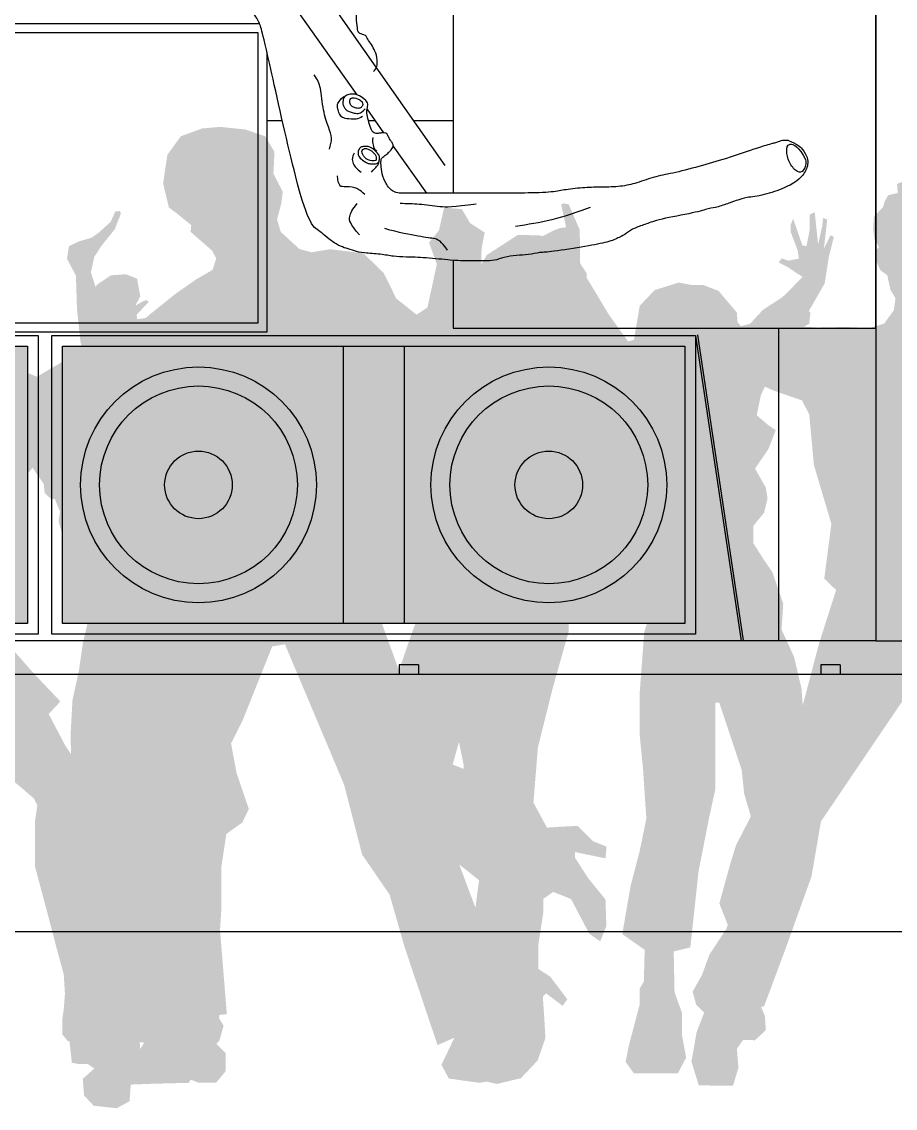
# Model space of a CAD drawing. Header units: metres. Extents: x -22.6 to 47.7, y -9.5 to 1.5.
# Drawn here: x 2.111 to 3.893, y -6.447 to -4.23 of the extents above; entities that cross this region are included whole.
import ezdxf

# ---------------------------------------------------------------- set-up
doc = ezdxf.new("R2010")
doc.units = ezdxf.units.M
for name, color, linetype in [('deco', 7, 'Continuous'), ('furgoone', 7, 'Continuous'), ('griglie', 7, 'Continuous'), ('persone', 7, 'Continuous'), ('sound', 7, 'Continuous')]:
    doc.layers.add(name, color=color, linetype=linetype)
pattern_1 = [(0, (8.6465984, -4.692469), (0.009525, 0.0054992613), [0.00635, -0.0127]), (120, (8.6465984, -4.692469), (-0.009525, 0.0054992613), [0.00635, -0.0127]), (60, (8.6465984, -4.692469), (2e-11, 0.0109985226), [-0.0127, 0.00635])]

msp = doc.modelspace()

# ---------------------------------------------------------------- hatches: boundary and pattern name
at = {"layer": 'griglie', "transparency": 33554618}
h = msp.add_hatch(dxfattribs=at)
h.set_pattern_fill('HONEY', color=256, scale=0.002)
h.set_pattern_definition(pattern_1)
h.paths.add_polyline_path([(2.123, -5.4579), (0.8529, -5.4579), (0.8529, -4.8922), (2.123, -4.8922)])
h = msp.add_hatch(dxfattribs=at)
h.set_pattern_fill('HONEY', color=256, scale=0.002)
h.set_pattern_definition(pattern_1)
h.paths.add_polyline_path([(3.4642, -5.4579), (2.194, -5.4579), (2.194, -4.8922), (3.4642, -4.8922)])
at = {"layer": 'persone', "transparency": 33554483}
h = msp.add_hatch(color=256, dxfattribs=at)
h.dxf.hatch_style = 1
h.paths.add_polyline_path([(2.8293, -5.4118), (2.8444, -5.3811), (2.8423, -5.2107), (2.8358, -5.0728), (2.8401, -4.9671), (2.8531, -4.9391), (2.9156, -4.9563), (2.9453, -4.9551), (2.9952, -4.8968), (3.0132, -4.7939), (3.0483, -4.7324), (3.0493, -4.6931), (3.0557, -4.6602), (3.026, -4.6411), (3.009, -4.6125), (2.9729, -4.6093), (2.9623, -4.656), (2.9421, -4.6804), (2.958, -4.7249), (2.9389, -4.813), (2.9167, -4.8278), (2.8753, -4.7949), (2.8498, -4.743), (2.8084, -4.7027), (2.7405, -4.6942), (2.7023, -4.7005), (2.6777, -4.6939), (2.6395, -4.6589), (2.632, -4.6335), (2.6405, -4.6016), (2.6437, -4.5773), (2.6246, -4.5401), (2.6267, -4.4956), (2.6076, -4.4638), (2.5673, -4.45), (2.5163, -4.4447), (2.4792, -4.4479), (2.4357, -4.4638), (2.4081, -4.5019), (2.3996, -4.5603), (2.4113, -4.6091), (2.4283, -4.6218), (2.4569, -4.6451), (2.4558, -4.6589), (2.4994, -4.6971), (2.5079, -4.713), (2.5004, -4.7364), (2.4675, -4.7554), (2.4251, -4.7851), (2.372, -4.8276), (2.2935, -4.8965), (2.3094, -4.8689), (2.3423, -4.8361), (2.3444, -4.8064), (2.3529, -4.7904), (2.3465, -4.7544), (2.3234, -4.7453), (2.2934, -4.7475), (2.2645, -4.7667), (2.2559, -4.7817), (2.2549, -4.8384), (2.257, -4.8748), (2.212, -4.9422), (2.1671, -5.0138), (2.1649, -5.0556), (2.1821, -5.0845), (2.2452, -5.0866), (2.3052, -5.0374), (2.394, -4.9935), (2.4401, -4.9625), (2.4604, -4.9678), (2.4882, -5.0267), (2.5075, -5.0823), (2.4744, -5.195), (2.4615, -5.2967), (2.4626, -5.3245), (2.3806, -5.5298), (2.3159, -5.7324), (2.3094, -5.7798), (2.318, -5.8531), (2.3223, -5.9092), (2.3375, -6.1448), (2.3375, -6.3108), (2.3612, -6.3129), (2.3353, -6.3517), (2.3159, -6.3712), (2.3159, -6.3992), (2.372, -6.397), (2.4518, -6.3949), (2.482, -6.3453), (2.5144, -6.3086), (2.523, -6.2784), (2.51, -6.2569), (2.5295, -6.2547), (2.5144, -6.0672), (2.4993, -5.9098), (2.4798, -5.8192), (2.5618, -5.6554), (2.6222, -5.5045), (2.6481, -5.5002), (2.7689, -5.7869), (2.8056, -5.9292), (2.8617, -6.0111), (2.8919, -6.1168), (2.9594, -6.3179), (2.9939, -6.3029), (2.9674, -6.3582), (2.9825, -6.3862), (3.045, -6.3949), (3.0968, -6.3862), (3.1184, -6.341), (3.1199, -6.2774), (3.1349, -6.2684), (3.0494, -6.0715), (2.9631, -5.8408), (2.9458, -5.733)])
at = {"layer": 'persone', "transparency": 33554534}
h = msp.add_hatch(dxfattribs=at)
h.set_pattern_fill('ANGLE', color=256)
h.set_pattern_definition([(0, (-23.5244, -2.895), (0, 6.985), [5.08, -1.905]), (90, (-23.5244, -2.895), (-6.985, 4e-16), [5.08, -1.905])])
h.paths.add_polyline_path([(3.466, -5.2229), (3.4207, -5.1673), (3.3918, -5.123), (3.4045, -5.1145), (3.3866, -5.0794), (3.3742, -5.0505), (3.3728, -5.0306), (3.3598, -5.033), (3.3612, -5.0055), (3.3827, -4.9698), (3.3874, -4.9508), (3.3961, -4.9772), (3.4065, -4.9911), (3.4271, -5.0124), (3.446, -5.0132), (3.4624, -5.051), (3.4903, -5.115), (3.5652, -5.2424), (3.5989, -5.2844), (3.5799, -5.3432), (3.5862, -5.4336), (3.622, -5.4504), (3.643, -5.4125), (3.6619, -5.3285), (3.6346, -5.2739), (3.5862, -5.1373), (3.54, -5.0364), (3.5274, -4.9902), (3.54, -4.9776), (3.5232, -4.9377), (3.4979, -4.8957), (3.4685, -4.8347), (3.4474, -4.7733), (3.3865, -4.7187), (3.3276, -4.7019), (3.2982, -4.6914), (3.3255, -4.6683), (3.3381, -4.6115), (3.3402, -4.5548), (3.3255, -4.5149), (3.3003, -4.4749), (3.2732, -4.4507), (3.2304, -4.4364), (3.1614, -4.446), (3.1114, -4.4888), (3.09, -4.5387), (3.0757, -4.6006), (3.0638, -4.6886), (3.0495, -4.7266), (3.0376, -4.748), (2.9876, -4.7742), (2.9591, -4.817), (2.9591, -4.914), (2.9581, -4.9546), (2.9876, -4.9906), (2.9829, -5.062), (2.9829, -5.1381), (2.9829, -5.1904), (3.0043, -5.2285), (3.0162, -5.2713), (3.0424, -5.2856), (3.0002, -5.4218), (2.9969, -5.5585), (3.031, -5.5739), (3.0329, -5.6718), (3.0376, -5.7788), (2.99, -5.8787), (2.9757, -5.9857), (2.9877, -6.1957), (2.9877, -6.279), (2.9615, -6.3289), (2.9448, -6.3622), (2.9496, -6.3836), (2.9853, -6.4027), (3.0281, -6.405), (3.0519, -6.386), (3.0519, -6.3361), (3.0662, -6.3075), (3.0591, -6.2314), (3.0733, -6.0935), (3.1043, -5.9817), (3.1067, -5.8366), (3.1709, -5.7034), (3.2027, -5.5928), (3.2631, -5.5916), (3.3318, -5.5857), (3.3494, -5.7343), (3.3756, -5.7962), (3.4018, -5.8366), (3.4042, -5.9484), (3.4208, -6.0578), (3.4422, -6.1934), (3.4541, -6.26), (3.4422, -6.2956), (3.4184, -6.3289), (3.4379, -6.3668), (3.4773, -6.3976), (3.521, -6.3796), (3.5135, -6.2881), (3.5136, -6.2076), (3.5255, -6.0221), (3.5279, -5.8271), (3.4827, -5.7462), (3.4993, -5.5678), (3.5229, -5.5659), (3.5257, -5.504), (3.5192, -5.4245), (3.5065, -5.3086)])
h.paths.add_polyline_path([(3.1158, -5.1639), (3.091, -5.2045), (3.0792, -5.224), (3.0484, -5.2045), (3.0346, -5.1976), (3.0385, -5.1392), (3.0514, -5.0283), (3.0653, -5.0283), (3.0772, -5.0164), (3.093, -5.0352), (3.1076, -5.0525), (3.0967, -5.0544), (3.1049, -5.137), (3.1214, -5.1392)], flags=16)
h = msp.add_hatch(dxfattribs=at)
h.set_pattern_fill('ANGLE', color=256)
h.set_pattern_definition([(0, (-21.604, -2.895), (0, 6.985), [5.08, -1.905]), (90, (-21.604, -2.895), (-6.985, 4e-16), [5.08, -1.905])])
h.paths.add_polyline_path([(4.2273, -5.1802), (4.2022, -5.0895), (4.2005, -5.0388), (4.2036, -4.9764), (4.2067, -4.9203), (4.2371, -4.8774), (4.2371, -4.836), (4.2141, -4.7915), (4.2157, -4.7639), (4.2525, -4.7454), (4.3247, -4.8038), (4.3692, -4.8375), (4.3938, -4.8851), (4.4265, -4.9371), (4.4809, -4.9935), (4.4782, -5.0155), (4.4675, -5.037), (4.4628, -5.0539), (4.4797, -5.0585), (4.5058, -5.0769), (4.5289, -5.0938), (4.5504, -5.1045), (4.5672, -5.0861), (4.5657, -5.0585), (4.5427, -5.0201), (4.5074, -4.9848), (4.4859, -4.9188), (4.4291, -4.8249), (4.4148, -4.7763), (4.3471, -4.6813), (4.2877, -4.6314), (4.2343, -4.6089), (4.1749, -4.6136), (4.1226, -4.6124), (4.106, -4.5946), (4.0679, -4.5478), (4.0358, -4.4968), (3.9895, -4.46), (3.9277, -4.4434), (3.8909, -4.4458), (3.8791, -4.4557), (3.8374, -4.4855), (3.8235, -4.5251), (3.8077, -4.5489), (3.8077, -4.5827), (3.8235, -4.6303), (3.8414, -4.664), (3.8335, -4.6977), (3.7977, -4.7294), (3.7342, -4.7493), (3.6231, -4.7889), (3.4207, -4.8841), (3.3909, -4.8841), (3.3631, -4.8742), (3.3076, -4.8821), (3.2718, -4.9119), (3.2818, -4.9258), (3.3056, -4.9258), (3.3512, -4.9297), (3.3869, -4.9397), (3.4167, -4.9317), (3.4306, -4.9159), (3.5715, -4.8881), (3.7501, -4.8405), (3.8156, -4.8191), (3.8096, -4.8583), (3.8037, -4.8802), (3.8057, -4.9059), (3.8255, -4.9079), (3.8671, -4.9214), (3.907, -4.9009), (3.9062, -4.922), (3.9276, -4.9581), (3.9585, -4.9694), (3.9829, -4.9784), (3.9794, -5.0303), (3.9589, -5.082), (3.9021, -5.137), (3.8621, -5.2198), (3.8413, -5.3117), (3.8142, -5.5185), (3.7815, -5.5929), (3.9077, -5.6406), (3.9514, -5.8294), (4.0136, -6.0335), (3.9939, -6.1593), (3.9874, -6.2013), (4.0022, -6.2251), (3.9905, -6.2987), (3.9593, -6.3734), (3.9739, -6.4022), (4.0348, -6.4047), (4.0604, -6.3864), (4.0787, -6.3243), (4.0872, -6.295), (4.0909, -6.3182), (4.0909, -6.3462), (4.0897, -6.3742), (4.1043, -6.3742), (4.1092, -6.2706), (4.1165, -6.2317), (4.1165, -6.1841), (4.1043, -6.1354), (4.1128, -6.1196), (4.1259, -6.175), (4.1333, -6.1731), (4.1275, -6.133), (4.125, -6.0635), (4.0921, -5.9856), (4.0726, -5.932), (4.0848, -5.7779), (4.0509, -5.6616), (4.1571, -5.6283), (4.2309, -5.5773), (4.1763, -5.4705), (4.1693, -5.3912), (4.1974, -5.3351)])
at = {"layer": 'persone', "transparency": 33554483}
h = msp.add_hatch(color=256, dxfattribs=at)
h.dxf.hatch_style = 1
h.paths.add_polyline_path([(4.1225, -5.074), (4.1225, -5.024), (4.2368, -5.0074), (4.3319, -4.9812), (4.3867, -4.9432), (4.3986, -4.9146), (4.37, -4.8837), (4.3319, -4.8671), (4.3081, -4.8242), (4.282, -4.81), (4.2391, -4.81), (4.2106, -4.8385), (4.213, -4.8718), (4.1915, -4.8908), (4.163, -4.8908), (4.1106, -4.8813), (4.0345, -4.8789), (3.9988, -4.848), (3.9988, -4.8124), (4.0103, -4.7942), (4.0232, -4.745), (4.0279, -4.7415), (4.0302, -4.731), (4.0302, -4.7076), (4.0395, -4.6979), (4.0384, -4.6792), (4.0348, -4.6701), (4.0379, -4.664), (4.033, -4.6329), (4.0181, -4.5922), (3.9792, -4.5729), (3.9634, -4.5617), (3.9515, -4.5582), (3.933, -4.5505), (3.9338, -4.5603), (3.913, -4.5547), (3.897, -4.561), (3.8984, -4.5797), (3.879, -4.5839), (3.872, -4.5964), (3.8685, -4.6082), (3.8499, -4.6277), (3.8481, -4.6531), (3.8508, -4.673), (3.8565, -4.6827), (3.8602, -4.6903), (3.8527, -4.6973), (3.8539, -4.7171), (3.8632, -4.7374), (3.8771, -4.7473), (3.8835, -4.7769), (3.8939, -4.7943), (3.8905, -4.8187), (3.8707, -4.846), (3.848, -4.8529), (3.8411, -4.8551), (3.7917, -4.8529), (3.7348, -4.8541), (3.7063, -4.8523), (3.7179, -4.8465), (3.7202, -4.8233), (3.6958, -4.7989), (3.6615, -4.7931), (3.6232, -4.8181), (3.5971, -4.8465), (3.5561, -4.8567), (3.5152, -4.8902), (3.5171, -4.9143), (3.5645, -4.9469), (3.6463, -4.9831), (3.703, -5.0026), (3.7179, -5.0314), (3.7274, -5.1347), (3.763, -5.2545), (3.7485, -5.3663), (3.7727, -5.3895), (3.7378, -5.4989), (3.6917, -5.6738), (3.6607, -5.8094), (3.5989, -5.9355), (3.5489, -6.0805), (3.5144, -6.133), (3.499, -6.1749), (3.4799, -6.209), (3.487, -6.2351), (3.5034, -6.252), (3.488, -6.2916), (3.4775, -6.3517), (3.4925, -6.4002), (3.5623, -6.4007), (3.5734, -6.3643), (3.5703, -6.3255), (3.5917, -6.2946), (3.5917, -6.247), (3.6257, -6.2388), (3.6679, -6.1257), (3.7226, -5.9735), (3.7417, -5.8617), (3.9059, -5.6191), (3.9511, -5.6096), (3.9987, -5.662), (4.0344, -5.8284), (4.1153, -5.9474), (4.0772, -6.0924), (4.082, -6.2328), (4.0986, -6.2351), (4.082, -6.2542), (4.0867, -6.266), (4.1105, -6.2803), (4.1105, -6.3089), (4.1296, -6.354), (4.1605, -6.3826), (4.2152, -6.3636), (4.2152, -6.3231), (4.1962, -6.2756), (4.1986, -6.2232), (4.2224, -6.2232), (4.2152, -6.0377), (4.2224, -5.9331), (4.2105, -5.7666), (4.1581, -5.543), (4.0939, -5.3837), (4.1067, -5.3773), (4.0637, -5.2869), (4.0916, -5.1334)])
h = msp.add_hatch(color=256, dxfattribs=at)
h.dxf.hatch_style = 1
h.paths.add_polyline_path([(3.6344, -5.1023), (3.6496, -5.0634), (3.6344, -5.0533), (3.6107, -5.033), (3.6191, -4.9924), (3.6428, -4.9416), (3.7038, -4.8435), (3.7494, -4.764), (3.7579, -4.7099), (3.7681, -4.6693), (3.7613, -4.6659), (3.7562, -4.6761), (3.7478, -4.693), (3.7545, -4.6338), (3.7461, -4.6304), (3.7444, -4.6473), (3.7359, -4.6845), (3.7291, -4.6186), (3.719, -4.6236), (3.719, -4.6541), (3.7122, -4.6879), (3.7038, -4.6862), (3.6851, -4.6321), (3.6801, -4.6439), (3.6801, -4.6592), (3.6944, -4.6972), (3.6968, -4.7135), (3.6752, -4.7176), (3.6619, -4.7129), (3.6554, -4.7211), (3.6734, -4.7304), (3.7041, -4.7508), (3.6682, -4.7877), (3.6428, -4.808), (3.6107, -4.8385), (3.5887, -4.8621), (3.5717, -4.8435), (3.57, -4.8232), (3.5328, -4.7793), (3.5023, -4.7674), (3.4786, -4.7674), (3.4516, -4.7623), (3.4025, -4.7776), (3.372, -4.8097), (3.3602, -4.8791), (3.3483, -4.8824), (3.3094, -4.8283), (3.2505, -4.7303), (3.2496, -4.6546), (3.2269, -4.6025), (3.216, -4.6008), (3.2118, -4.6033), (3.2219, -4.6496), (3.2084, -4.6513), (3.1958, -4.6563), (3.1697, -4.6698), (3.1655, -4.6925), (3.1756, -4.711), (3.205, -4.7404), (3.2358, -4.8642), (3.2492, -4.9086), (3.3206, -5.019), (3.3246, -5.0849), (3.3489, -5.1373), (3.3556, -5.1525), (3.3812, -5.2561), (3.4108, -5.3436), (3.4162, -5.3732), (3.3919, -5.4418), (3.3812, -5.4754), (3.372, -5.5986), (3.372, -5.6866), (3.3787, -5.7542), (3.3855, -5.8557), (3.3719, -5.9223), (3.3533, -5.9934), (3.3364, -6.0915), (3.3821, -6.1236), (3.3804, -6.1879), (3.3719, -6.2031), (3.3719, -6.2353), (3.3499, -6.3182), (3.3432, -6.352), (3.3601, -6.3757), (3.4498, -6.3757), (3.4667, -6.3435), (3.4583, -6.2979), (3.4583, -6.2522), (3.443, -6.2099), (3.4413, -6.127), (3.4752, -6.1186), (3.4769, -6.1033), (3.4921, -5.9629), (3.5141, -5.8513), (3.526, -5.7972), (3.526, -5.6196), (3.5344, -5.6196), (3.5801, -5.7566), (3.5852, -5.8056), (3.5988, -5.8513), (3.5683, -5.9105), (3.5564, -5.9494), (3.5344, -6.0289), (3.5531, -6.0763), (3.5429, -6.1169), (3.5243, -6.1355), (3.5074, -6.1507), (3.5074, -6.1879), (3.5192, -6.1997), (3.5192, -6.2234), (3.5124, -6.2437), (3.5141, -6.286), (3.5514, -6.3063), (3.6072, -6.308), (3.6292, -6.2877), (3.6275, -6.259), (3.6072, -6.2099), (3.6055, -6.1845), (3.5988, -6.1592), (3.6021, -6.1169), (3.6106, -6.1016), (3.6614, -6.0881), (3.6631, -6.0594), (3.7308, -5.8801), (3.7325, -5.8411), (3.724, -5.7921), (3.7088, -5.6797), (3.702, -5.5901), (3.6868, -5.5258), (3.6614, -5.47), (3.6648, -5.4175), (3.6428, -5.3533), (3.6242, -5.3262), (3.6039, -5.2941), (3.6039, -5.2585), (3.6259, -5.2315), (3.6327, -5.2027), (3.6293, -5.1807), (3.6073, -5.1418)])
h = msp.add_hatch(color=256, dxfattribs=at)
h.dxf.hatch_style = 1
h.paths.add_polyline_path([(1.512, -5.5174), (1.5249, -5.4967), (1.5584, -5.476), (1.6093, -5.4575), (1.63, -5.4424), (1.6552, -5.41), (1.6676, -5.3661), (1.6838, -5.3248), (1.6972, -5.3125), (1.7039, -5.2235), (1.7202, -5.1651), (1.737, -5.122), (1.7454, -5.0835), (1.7577, -5.0141), (1.7656, -4.9843), (1.7829, -4.9642), (1.8076, -4.9508), (1.8478, -4.934), (1.8719, -4.9139), (1.8713, -4.8993), (1.8596, -4.8876), (1.8327, -4.874), (1.8271, -4.8622), (1.8288, -4.8444), (1.8348, -4.8322), (1.8292, -4.8124), (1.8003, -4.7878), (1.7813, -4.766), (1.7742, -4.7385), (1.7862, -4.7167), (1.7862, -4.6976), (1.7968, -4.68), (1.832, -4.654), (1.8574, -4.6434), (1.8834, -4.6364), (1.9011, -4.6462), (1.949, -4.6462), (1.9927, -4.6526), (2.0321, -4.6709), (2.0469, -4.6906), (2.0483, -4.7117), (2.0406, -4.7314), (2.0244, -4.7505), (2.0293, -4.792), (2.0286, -4.8237), (2.0117, -4.8568), (1.9884, -4.8899), (1.9624, -4.8941), (1.9666, -4.9139), (1.9821, -4.9399), (2.0117, -4.9441), (2.0624, -4.9357), (2.1188, -4.9448), (2.1498, -4.9575), (2.1928, -4.9582), (2.221, -4.9512), (2.2414, -4.9286), (2.2309, -4.8829), (2.2238, -4.8167), (2.2217, -4.7484), (2.2034, -4.7138), (2.2076, -4.6878), (2.2288, -4.6779), (2.2534, -4.6709), (2.2677, -4.6609), (2.2924, -4.6384), (2.3022, -4.6172), (2.3114, -4.6165), (2.3135, -4.6214), (2.3008, -4.6538), (2.274, -4.6869), (2.2592, -4.7095), (2.2522, -4.7412), (2.2783, -4.8236), (2.2959, -4.8823), (2.3213, -4.9703), (2.3276, -4.9809), (2.3276, -5.0006), (2.315, -5.0048), (2.2438, -5.0323), (2.1113, -5.0407), (2.1282, -5.0656), (2.1522, -5.1001), (2.1486, -5.1198), (2.1282, -5.1466), (2.0979, -5.172), (2.0965, -5.2174), (2.0831, -5.2864), (2.0591, -5.3434), (2.0429, -5.3923), (2.041, -5.4278), (2.0466, -5.4421), (2.0578, -5.4713), (2.0821, -5.4987), (2.1341, -5.558), (2.1899, -5.6169), (2.166, -5.6424), (2.1995, -5.7061), (2.2379, -5.7638), (2.2554, -5.8037), (2.2522, -5.8435), (2.265, -5.896), (2.2666, -5.9964), (2.2634, -6.1031), (2.2713, -6.1939), (2.3303, -6.2241), (2.402, -6.2544), (2.4259, -6.2576), (2.4323, -6.2719), (2.423, -6.2867), (2.311, -6.2937), (2.2495, -6.2975), (2.2257, -6.3103), (2.2056, -6.3103), (2.1936, -6.2958), (2.1936, -6.2668), (2.1968, -6.2451), (2.1992, -6.213), (2.1968, -6.1736), (2.1847, -6.1293), (2.1606, -6.0376), (2.138, -5.9532), (2.138, -5.9114), (2.138, -5.8626), (2.1428, -5.8288), (2.1363, -5.8152), (2.1082, -5.791), (2.0639, -5.7548), (2.0237, -5.7275), (1.9923, -5.7275), (1.9698, -5.7331), (1.9496, -5.742), (1.9328, -5.7412), (1.9142, -5.7355), (1.8941, -5.7355), (1.878, -5.7412), (1.8684, -5.7597), (1.8571, -5.8055), (1.8435, -5.8948), (1.8306, -5.9475), (1.8126, -6.0067), (1.7907, -6.0968), (1.7688, -6.1765), (1.7676, -6.2164), (1.7701, -6.2525), (1.7753, -6.2718), (1.774, -6.2975), (1.7779, -6.3322), (1.783, -6.3592), (1.7869, -6.3747), (1.774, -6.3914), (1.7212, -6.3927), (1.6826, -6.3901), (1.671, -6.3773), (1.6955, -6.2949), (1.7032, -6.273), (1.7032, -6.237), (1.7122, -6.2036), (1.7122, -6.1701), (1.698, -6.1032), (1.698, -6.0389), (1.6993, -5.9784), (1.7135, -5.9231), (1.7367, -5.8626), (1.7315, -5.7931), (1.7276, -5.7172), (1.7198, -5.6974), (1.694, -5.6807), (1.6747, -5.6576), (1.6399, -5.6511), (1.6129, -5.6318), (1.6206, -5.6125), (1.6284, -5.5894), (1.6335, -5.5804), (1.6399, -5.5519), (1.6152, -5.5387), (1.5747, -5.544), (1.5426, -5.546), (1.5301, -5.5499)])
h.paths.add_polyline_path([(1.7899, -5.2966), (1.8314, -5.2711), (1.8505, -5.236), (1.8282, -5.1644), (1.8106, -5.1962), (1.7819, -5.2472), (1.7835, -5.287)], flags=16)
h = msp.add_hatch(color=256, dxfattribs=at)
h.dxf.hatch_style = 1
h.paths.add_polyline_path([(3.2618, -4.9053), (3.2618, -4.8465), (3.2637, -4.7434), (3.2232, -4.6809), (3.1679, -4.6662), (3.1235, -4.6649), (3.0601, -4.7061), (3.0203, -4.7724), (3.0026, -4.8255), (2.9657, -4.8844), (2.9067, -4.9301), (2.8787, -4.9728), (2.8758, -4.9876), (2.8492, -5.0141), (2.8316, -5.0509), (2.8389, -5.0951), (2.861, -5.1131), (2.8728, -5.1514), (2.8978, -5.2044), (2.858, -5.253), (2.7917, -5.2796), (2.7474, -5.2913), (2.7283, -5.3075), (2.7298, -5.3459), (2.7533, -5.3576), (2.7799, -5.3591), (2.8226, -5.3547), (2.8551, -5.309), (2.8919, -5.2796), (2.9126, -5.3031), (2.9199, -5.3963), (2.9332, -5.4081), (2.9081, -5.4744), (2.8786, -5.5599), (2.8624, -5.6675), (2.8271, -5.781), (2.8318, -5.8282), (2.9309, -5.8918), (3.0441, -5.9814), (3.0275, -6.1102), (3.0251, -6.2518), (3.0752, -6.2449), (3.0741, -6.3288), (3.0391, -6.3675), (3.0372, -6.3877), (3.081, -6.3972), (3.1296, -6.3854), (3.1637, -6.3493), (3.1796, -6.3034), (3.1768, -6.2555), (3.1743, -6.2195), (3.1808, -6.2123), (3.2147, -6.2379), (3.2242, -6.2244), (3.1895, -6.1784), (3.1649, -6.1624), (3.1649, -6.1148), (3.1753, -6.0473), (3.1753, -6.0197), (3.1955, -6.0053), (3.2319, -6.02), (3.2691, -6.0907), (3.2913, -6.1062), (3.3039, -6.0749), (3.3021, -6.0207), (3.2665, -5.9771), (3.2397, -5.9351), (3.2397, -5.9241), (3.3023, -5.937), (3.3042, -5.913), (3.2766, -5.902), (3.2453, -5.8707), (3.2066, -5.8726), (3.1827, -5.8744), (3.1551, -5.8229), (3.1643, -5.7102), (3.1937, -5.5925), (3.2269, -5.4747), (3.2287, -5.3643), (3.179, -5.2718), (3.1477, -5.2148), (3.1237, -5.1688), (3.1256, -5.1246), (3.1514, -5.1154), (3.179, -5.1298), (3.2173, -5.1771), (3.2617, -5.2245), (3.3, -5.2688), (3.3428, -5.3141), (3.3667, -5.3105), (3.4183, -5.3565), (3.4441, -5.3767), (3.4551, -5.4466), (3.4772, -5.4852), (3.4993, -5.4926), (3.5324, -5.4779), (3.5343, -5.4411), (3.5251, -5.3877), (3.4993, -5.3528), (3.468, -5.327), (3.4072, -5.2773), (3.4072, -5.2608), (3.3594, -5.2038), (3.3005, -5.1154), (3.2655, -5.0621), (3.2618, -5.0179), (3.2563, -4.9959), (3.2876, -4.9661)])
h.paths.add_polyline_path([(3.0031, -5.6994), (3.0122, -5.7429), (3.0131, -5.7546), (2.9904, -5.7456)], flags=16)
h = msp.add_hatch(color=256, dxfattribs=at)
h.dxf.hatch_style = 1
h.paths.add_polyline_path([(2.4868, -5.1878), (2.5025, -5.1918), (2.5221, -5.1918), (2.5443, -5.1708), (2.5299, -5.1473), (2.5155, -5.1211), (2.4959, -5.1081), (2.4776, -5.0819), (2.475, -5.0555), (2.4606, -5.0254), (2.4501, -4.9967), (2.4462, -4.9783), (2.441, -4.9417), (2.4187, -4.9208), (2.3991, -4.9117), (2.3703, -4.9117), (2.3585, -4.9012), (2.3481, -4.9012), (2.369, -4.8842), (2.4017, -4.8646), (2.4109, -4.8528), (2.3939, -4.8541), (2.3703, -4.8567), (2.3886, -4.8437), (2.4004, -4.8332), (2.3939, -4.8201), (2.3729, -4.8332), (2.3468, -4.8371), (2.3455, -4.828), (2.3625, -4.8097), (2.3703, -4.8018), (2.3651, -4.7979), (2.3585, -4.8005), (2.3337, -4.8149), (2.3193, -4.8254), (2.3219, -4.8136), (2.3232, -4.7979), (2.3219, -4.7901), (2.3114, -4.794), (2.3023, -4.811), (2.2918, -4.8267), (2.2892, -4.8476), (2.2643, -4.8698), (2.2589, -4.8902), (2.2089, -4.9151), (2.1101, -4.9733), (2.0841, -4.9941), (2.0612, -5.0149), (2.0601, -5.0305), (2.083, -5.068), (2.1559, -5.173), (2.1579, -5.1917), (2.1704, -5.2032), (2.1788, -5.2042), (2.1892, -5.2296), (2.1861, -5.2493), (2.1923, -5.2701), (2.2121, -5.2909), (2.2162, -5.318), (2.2422, -5.3876), (2.2485, -5.4431), (2.2356, -5.4992), (2.2277, -5.5541), (2.2146, -5.6143), (2.2107, -5.6849), (2.212, -5.7377), (2.2146, -5.7782), (2.2055, -5.82), (2.2029, -5.8527), (2.1963, -5.8749), (2.2029, -5.9037), (2.229, -5.9286), (2.2159, -6.0951), (2.2094, -6.1526), (2.2042, -6.1984), (2.2042, -6.2716), (2.2133, -6.354), (2.2277, -6.3566), (2.246, -6.3566), (2.2591, -6.3657), (2.2356, -6.3867), (2.2382, -6.4207), (2.2578, -6.4416), (2.3049, -6.4468), (2.3311, -6.4324), (2.335, -6.3775), (2.3324, -6.3579), (2.3533, -6.3331), (2.3481, -6.2651), (2.3402, -6.1997), (2.3429, -6.1487), (2.3455, -6.1291), (2.3455, -6.0441), (2.3429, -5.9918), (2.3455, -5.9473), (2.3599, -5.9316), (2.3952, -5.9316), (2.4004, -5.9408), (2.3939, -6.0101), (2.3847, -6.1147), (2.3847, -6.1565), (2.3782, -6.2101), (2.3782, -6.2533), (2.3782, -6.2703), (2.4057, -6.2964), (2.407, -6.3174), (2.4227, -6.3344), (2.4331, -6.3618), (2.4488, -6.3854), (2.4711, -6.3945), (2.5077, -6.3945), (2.5273, -6.371), (2.5273, -6.3344), (2.4972, -6.3043), (2.5142, -6.2598), (2.5142, -6.1762), (2.5142, -6.1069), (2.5182, -6.0428), (2.5182, -5.9552), (2.5286, -5.8872), (2.5613, -5.8637), (2.5744, -5.8362), (2.5496, -5.7636), (2.5352, -5.6865), (2.5195, -5.6093), (2.5012, -5.5296), (2.4711, -5.4629), (2.4384, -5.3962), (2.4135, -5.3539), (2.4227, -5.3068), (2.4384, -5.2964), (2.4606, -5.299), (2.475, -5.2924), (2.475, -5.265), (2.475, -5.2297), (2.4881, -5.214)])
h.paths.add_polyline_path([(2.1911, -5.0447), (2.1715, -5.0251), (2.1531, -5.0055), (2.178, -4.9937), (2.2068, -4.9702), (2.2395, -4.9466), (2.2421, -4.9545), (2.2238, -4.9649), (2.2212, -4.9859), (2.2081, -5.0055), (2.2055, -5.0185)], flags=16)

# ---------------------------------------------------------------- linework, layer by layer
at = {"layer": 'deco'}
for points in [[(2.9913, -4.717), (2.9913, -4.8556), (3.8539, -4.8556), (3.8539, -3.0576), (2.9913, -3.0576), (2.9913, -4.5801)], [(2.675, -4.0967), (2.9741, -4.5232)], [(2.7956, -4.3794), (2.6099, -4.117)], [(2.8502, -4.4567), (2.8158, -4.408)], [(2.9376, -4.5801), (2.869, -4.4833)]]:
    msp.add_lwpolyline(points, dxfattribs=at)
for points, knots in [([(2.8285, -4.3319), (2.8362, -4.3265), (2.8375, -4.3058), (2.8321, -4.2902), (2.8246, -4.2767), (2.8164, -4.2647), (2.814, -4.259), (2.811, -4.2575), (2.7966, -4.253), (2.7966, -4.2451), (2.793, -4.2217), (2.7969, -4.192), (2.8116, -4.1659), (2.8164, -4.1557), (2.8152, -4.1104), (2.8167, -4.0987), (2.8104, -4.0939), (2.7987, -4.0854), (2.7936, -4.0782), (2.7927, -4.0635), (2.799, -4.0146), (2.7992, -3.9648)], [0, 0, 0, 0, 1, 2, 3, 4, 5, 6, 7, 8, 9, 10, 11, 12, 13, 14, 15, 16, 17, 18, 18.893786, 18.893786, 18.893786, 18.893786]), ([(3.6758, -4.4727), (3.693, -4.4796), (3.7049, -4.4896), (3.7152, -4.5083), (3.7152, -4.5214), (3.7115, -4.5332), (3.7043, -4.5436), (3.6957, -4.5539), (3.6699, -4.5688), (3.6243, -4.585), (3.5881, -4.5886), (3.5714, -4.5944), (3.5598, -4.5981), (3.53, -4.6091), (3.5132, -4.6106), (3.488, -4.6195), (3.4078, -4.6335), (3.3863, -4.6429), (3.3611, -4.6503), (3.3443, -4.6624), (3.3317, -4.6697), (3.3081, -4.6802), (3.2665, -4.6875), (3.1877, -4.7007), (3.1688, -4.7001), (3.1452, -4.7059), (3.1211, -4.7064), (3.0937, -4.7106), (3.0764, -4.718), (3.0544, -4.718), (3.0281, -4.718), (3.0113, -4.718), (2.9919, -4.7174), (2.9334, -4.7111), (2.8929, -4.7101), (2.8698, -4.7096), (2.8446, -4.7038), (2.8074, -4.7022), (2.79, -4.698), (2.7727, -4.6923), (2.758, -4.6875), (2.7375, -4.6734), (2.7228, -4.6603), (2.7107, -4.6519), (2.7013, -4.6435), (2.6755, -4.58), (2.6132, -4.2992), (2.5997, -4.2423), (2.5946, -4.2281), (2.5753, -4.1995), (2.5668, -4.181), (2.5517, -4.1524), (2.5509, -4.1293), (2.5501, -4.1119), (2.5496, -4.1045)], [0, 0, 0, 0, 1, 2, 3, 4, 5, 6, 7, 8, 9, 10, 11, 12, 13, 14, 15, 16, 17, 18, 19, 20, 21, 22, 23, 24, 25, 26, 27, 28, 29, 30, 31, 32, 33, 34, 35, 36, 37, 38, 39, 40, 41, 42, 43, 44, 45, 46, 47, 48, 49, 50, 51, 51.65442, 51.65442, 51.65442, 51.65442]), ([(2.9795, -4.6959), (2.9663, -4.6771), (2.9531, -4.6705), (2.9113, -4.6687), (2.8516, -4.6522)], [0, 0, 0, 0, 1, 3, 3, 3, 3])]:
    msp.add_open_spline(points, degree=3, knots=knots, dxfattribs=at)
for points in [[(2.7389, -4.49), (2.7413, -4.4824), (2.7456, -4.4667), (2.7375, -4.4476), (2.7255, -4.4124), (2.7212, -4.3609), (2.715, -4.349), (2.7079, -4.3385)], [(2.8063, -4.4234), (2.7967, -4.4298), (2.7819, -4.4289), (2.7668, -4.4272), (2.7604, -4.4212), (2.7559, -4.4098), (2.755, -4.4006), (2.7559, -4.3959), (2.7612, -4.389), (2.7683, -4.383)], [(2.7743, -4.3798), (2.7683, -4.383), (2.766, -4.3923), (2.7662, -4.4004), (2.7698, -4.406), (2.7739, -4.4114), (2.781, -4.4144), (2.7887, -4.4167), (2.8005, -4.4178), (2.8055, -4.4144), (2.8117, -4.4081)], [(2.7999, -4.3814), (2.793, -4.3777), (2.7835, -4.3777), (2.777, -4.3788), (2.7743, -4.3798)], [(2.8057, -4.3939), (2.7988, -4.3872), (2.7878, -4.3841), (2.782, -4.3866), (2.78, -4.3908), (2.7809, -4.3998), (2.7862, -4.404), (2.7933, -4.4071), (2.8011, -4.4069), (2.8058, -4.4033), (2.8075, -4.3975), (2.8057, -4.3939)], [(3.6758, -4.4727), (3.6687, -4.4719), (3.6592, -4.4728), (3.6494, -4.4777), (3.6271, -4.4821), (3.5528, -4.5083), (3.5012, -4.5232), (3.4416, -4.5392), (3.4054, -4.545), (3.3644, -4.5599), (3.3345, -4.5668), (3.2935, -4.5679), (3.2627, -4.5679), (3.2174, -4.5727), (3.1982, -4.578), (3.1381, -4.5801), (3.0699, -4.5796), (3.0486, -4.5796), (3.013, -4.5801), (2.9533, -4.5801), (2.8916, -4.5801), (2.8692, -4.5801), (2.8527, -4.5599), (2.8458, -4.5408), (2.8438, -4.5202), (2.844, -4.5136), (2.8448, -4.5079), (2.8549, -4.5017), (2.8613, -4.4956), (2.8649, -4.4914), (2.8682, -4.4879), (2.8697, -4.4825), (2.867, -4.4768), (2.8624, -4.4714), (2.8588, -4.4639), (2.8563, -4.4579), (2.8513, -4.4562), (2.8434, -4.4574), (2.8365, -4.4581), (2.8277, -4.4579), (2.8216, -4.4441), (2.8173, -4.4271), (2.8143, -4.4128), (2.8173, -4.4028), (2.8173, -4.3937), (2.8086, -4.3867), (2.7999, -4.3814)], [(2.8277, -4.4662), (2.826, -4.4743), (2.8285, -4.4799), (2.8292, -4.4907), (2.8356, -4.4935)], [(2.7895, -4.4982), (2.785, -4.5064), (2.785, -4.5141), (2.7897, -4.5251), (2.7939, -4.5294), (2.8033, -4.5373)], [(2.8245, -4.5369), (2.8351, -4.5263), (2.8398, -4.5202), (2.8408, -4.5107), (2.8417, -4.5033), (2.8357, -4.497), (2.8292, -4.4907), (2.8226, -4.486), (2.8167, -4.4845), (2.8093, -4.4843), (2.803, -4.4856), (2.7977, -4.4913), (2.7966, -4.5025), (2.8028, -4.5105), (2.8161, -4.5194), (2.8241, -4.5204), (2.8303, -4.5204), (2.8372, -4.5202), (2.8401, -4.5152)], [(2.8179, -4.5119), (2.8234, -4.5139), (2.8323, -4.5143), (2.8346, -4.5127), (2.8346, -4.5084), (2.8338, -4.5039), (2.8301, -4.4986), (2.8254, -4.494), (2.8213, -4.4914), (2.814, -4.4884), (2.8102, -4.4887), (2.8066, -4.4908), (2.8046, -4.4949), (2.806, -4.4997), (2.8095, -4.5054), (2.8115, -4.5084), (2.8179, -4.5119)], [(3.7101, -4.5112), (3.6971, -4.4841), (3.6736, -4.4742), (3.6704, -4.495), (3.6772, -4.5206), (3.6945, -4.5394), (3.7065, -4.5367), (3.7127, -4.5185), (3.7101, -4.5112)], [(2.811, -4.5823), (2.8001, -4.5737), (2.7939, -4.5676), (2.7645, -4.5666), (2.7607, -4.5666), (2.7555, -4.5552), (2.7555, -4.5443)], [(2.8002, -4.6652), (2.78, -4.6426), (2.7781, -4.6276), (2.7856, -4.613), (2.7955, -4.6013)], [(3.0381, -4.6022), (2.9911, -4.6088), (2.965, -4.6088), (2.9208, -4.6017), (2.8965, -4.6013), (2.8832, -4.6013)]]:
    msp.add_open_spline(points, degree=3, dxfattribs=at)
msp.add_spline([(3.271, -4.6091), (3.1924, -4.6344), (3.1187, -4.6477)], degree=3, dxfattribs=at)
at = {"layer": 'furgoone'}
for points in [[(3.8539, -3.1236), (3.8539, -5.4934), (-0.6332, -5.4934), (-0.6332, -4.4747)], [(2.6429, -4.4321), (2.6113, -4.4321)], [(2.8329, -4.4321), (2.8186, -4.4321)], [(2.9913, -4.4321), (2.9102, -4.4321)], [(3.8539, -5.4934), (3.9475, -5.4934)], [(2.9209, -5.5423), (2.8813, -5.5423)], [(2.8813, -5.5423), (2.8813, -5.5617)], [(2.9209, -5.5423), (2.9209, -5.5617)], [(3.7812, -5.5423), (3.7416, -5.5423)], [(3.7416, -5.5423), (3.7416, -5.5617)], [(3.7812, -5.5423), (3.7812, -5.5617)]]:
    msp.add_lwpolyline(points, dxfattribs=at)
msp.add_lwpolyline([(3.9475, -5.5617), (-0.6332, -5.5617), (-0.6332, -6.086), (3.9475, -6.086)], close=True, dxfattribs=at)
at = {"layer": 'sound'}
for points in [[(2.6113, -4.2921), (2.6113, -4.8637), (1.4912, -4.8637), (1.4912, -4.234), (2.5963, -4.234)], [(3.4858, -4.8706), (3.579, -5.4934)], [(3.4899, -4.8686), (3.5833, -5.4928)], [(3.6554, -4.8556), (3.6554, -5.4934)], [(2.7668, -4.8922), (2.7668, -5.4579)], [(2.8914, -4.8922), (2.8914, -5.4579)]]:
    msp.add_lwpolyline(points, dxfattribs=at)
for points in [[(2.5929, -4.8453), (1.5096, -4.8453), (1.5096, -4.2524), (2.5929, -4.2524)], [(2.1447, -5.4795), (0.8313, -5.4795), (0.8313, -4.8706), (2.1447, -4.8706)], [(3.4858, -5.4795), (2.1724, -5.4795), (2.1724, -4.8706), (3.4858, -4.8706)], [(2.123, -5.4579), (0.8529, -5.4579), (0.8529, -4.8922), (2.123, -4.8922)], [(3.4642, -5.4579), (2.194, -5.4579), (2.194, -4.8922), (3.4642, -4.8922)]]:
    msp.add_lwpolyline(points, close=True, dxfattribs=at)
for centre, radius in [((2.4717, -5.175), 0.2405), ((3.1865, -5.175), 0.2405), ((2.4717, -5.175), 0.2017), ((3.1865, -5.175), 0.2017), ((2.4717, -5.175), 0.069), ((3.1865, -5.175), 0.069)]:
    msp.add_circle(centre, radius, dxfattribs=at)

doc.saveas('drawing.dxf')
